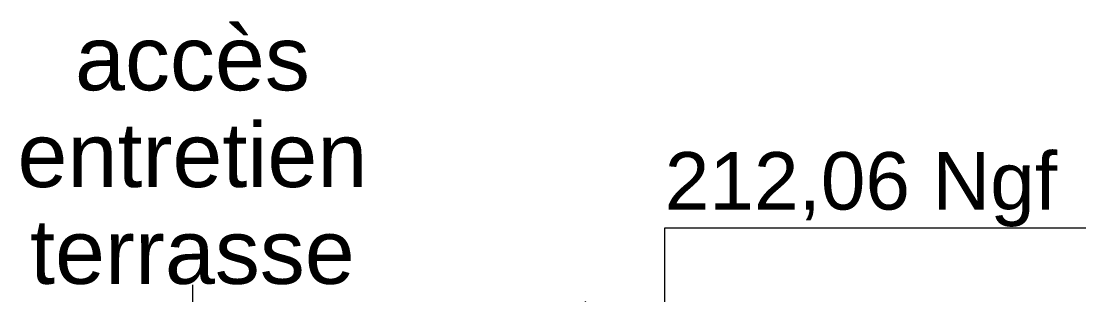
# Model space of a CAD drawing. Header units: metres. Extents: x 1838950 to 1842843, y 5171318 to 5174224.
# Drawn here: x 1840980.829 to 1840983.156, y 5171433.551 to 5171434.148 of the extents above; entities that cross this region are included whole.
import ezdxf

# ---------------------------------------------------------------- set-up
doc = ezdxf.new("R2010")
doc.units = ezdxf.units.M
doc.header["$LTSCALE"] = 0.0254
doc.layers.add('B Général', color=7, linetype='Continuous', lineweight=5)
doc.layers.add('C ANNOTATIONS-niveaux', color=7, linetype='Continuous', lineweight=5)
doc.styles.add('Arial', font='arial.ttf')

# ---------------------------------------------------------------- blocks, each defined once
blk = doc.blocks.new('Groupe-972-1-4')
at = {"layer": 'C ANNOTATIONS-niveaux', "color": 7, "linetype": 'Continuous', "lineweight": 5, "flags": 128}
blk.add_lwpolyline([(77.7409, -58.4687), (77.915, -58.8387), (77.915, -58.3087), (78.835, -58.3087)], dxfattribs=at)
at = {"layer": 'C ANNOTATIONS-niveaux', "color": 7, "insert": (77.915, -58.1435), "char_height": 0.12546, "attachment_point": 1, "line_spacing_factor": 1.011915, "style": 'Arial'}
blk.add_mtext('212,06 Ngf', dxfattribs=at)
blk = doc.blocks.new('Groupe-973-1-4')
at = {"layer": 'C ANNOTATIONS-niveaux', "color": 7}
blk.add_blockref('Groupe-972-1-4', (0, 0), dxfattribs=at)

msp = doc.modelspace()

# ---------------------------------------------------------------- linework, layer by layer
at = {"layer": 'B Général', "color": 7, "linetype": 'Continuous', "lineweight": 5}
msp.add_line((1840981.2035, 5171433.5725), (1840981.2035, 5171432.8562), dxfattribs=at)

# ---------------------------------------------------------------- block references
at = {"layer": 'B Général', "color": 7}
msp.add_blockref('Groupe-973-1-4', (1840904.3209, 5171492.0056), dxfattribs=at)

# ---------------------------------------------------------------- texts
at = {"layer": 'B Général', "color": 7, "insert": (1840981.2035, 5171433.5725), "char_height": 0.140667, "width": 0.995455, "attachment_point": 8, "line_spacing_factor": 0.901009, "style": 'Arial'}
msp.add_mtext('accès entretien terrasse', dxfattribs=at)

doc.saveas('drawing.dxf')
